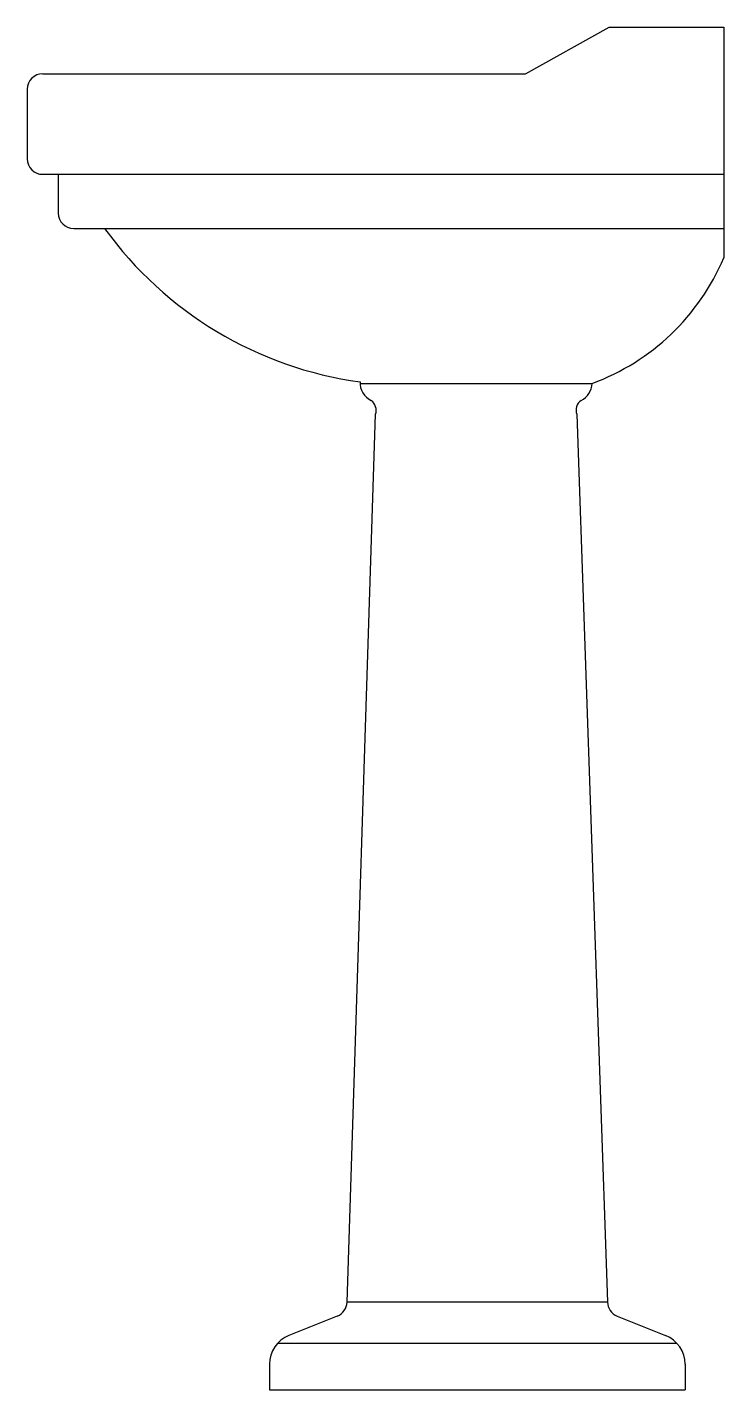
# Model space of a CAD drawing. Header units: millimetres. Extents: x -2937.331 to -2936.881, y 2961.207 to 2962.087.
import ezdxf

# ---------------------------------------------------------------- set-up
doc = ezdxf.new("R2010")
doc.units = ezdxf.units.MM
doc.header["$LTSCALE"] = 10
doc.layers.add('banheiro_louças', color=2, linetype='Continuous')

msp = doc.modelspace()

# ---------------------------------------------------------------- linework, layer by layer
at = {"layer": 'banheiro_louças'}
for p, q in [((-2937.00858, 2962.05659), (-2936.95452, 2962.08659)), ((-2936.95452, 2962.08659), (-2936.88051, 2962.08659)), ((-2936.88051, 2962.08659), (-2936.88051, 2961.95659)), ((-2937.32051, 2962.05659), (-2937.00858, 2962.05659)), ((-2937.33051, 2962.04659), (-2937.33051, 2962.00159)), ((-2937.32051, 2961.99159), (-2936.88051, 2961.99159)), ((-2937.31051, 2961.99159), (-2937.31051, 2961.96659)), ((-2937.30051, 2961.95659), (-2936.88051, 2961.95659)), ((-2936.88051, 2961.95659), (-2936.88051, 2961.93771)), ((-2937.1155, 2961.85659), (-2936.96551, 2961.85659)), ((-2937.1239, 2961.26323), (-2937.10541, 2961.83659)), ((-2936.97551, 2961.83659), (-2936.95562, 2961.26323)), ((-2936.95562, 2961.26323), (-2937.1239, 2961.26323)), ((-2937.13019, 2961.25412), (-2937.16144, 2961.24161)), ((-2936.94933, 2961.25412), (-2936.91808, 2961.24161)), ((-2937.16873, 2961.23659), (-2936.91079, 2961.23659)), ((-2937.17401, 2961.22304), (-2937.17401, 2961.20659)), ((-2936.90551, 2961.22304), (-2936.90551, 2961.20659)), ((-2937.17401, 2961.20659), (-2936.90551, 2961.20659))]:
    msp.add_line(p, q, dxfattribs=at)
for centre, radius, start, end in [((-2937.32051, 2962.04659), 0.01, 90, 180), ((-2937.32051, 2962.00159), 0.01, 180, 270), ((-2937.30051, 2961.96659), 0.01, 180, 270), ((-2937.08183, 2962.10052), 0.24534, 215.92247, 262.11422), ((-2937.01643, 2961.99503), 0.14752, 290.19368, 337.13172), ((-2937.10276, 2961.85698), 0.01274, 177.65421, 243.89845), ((-2936.97825, 2961.85698), 0.01274, 295.66066, 358.21091), ((-2937.11291, 2961.83916), 0.00784, 340.82334, 53.84143), ((-2936.9681, 2961.83916), 0.00784, 126.15857, 199.17666), ((-2937.1339, 2961.2634), 0.01, 291.80141, 359.04516), ((-2936.94562, 2961.2634), 0.01, 180.95484, 248.19859), ((-2937.15401, 2961.22304), 0.02, 111.80141, 180), ((-2936.92551, 2961.22304), 0.02, 0, 68.19859)]:
    msp.add_arc(centre, radius, start, end, dxfattribs=at)

doc.saveas('drawing.dxf')
